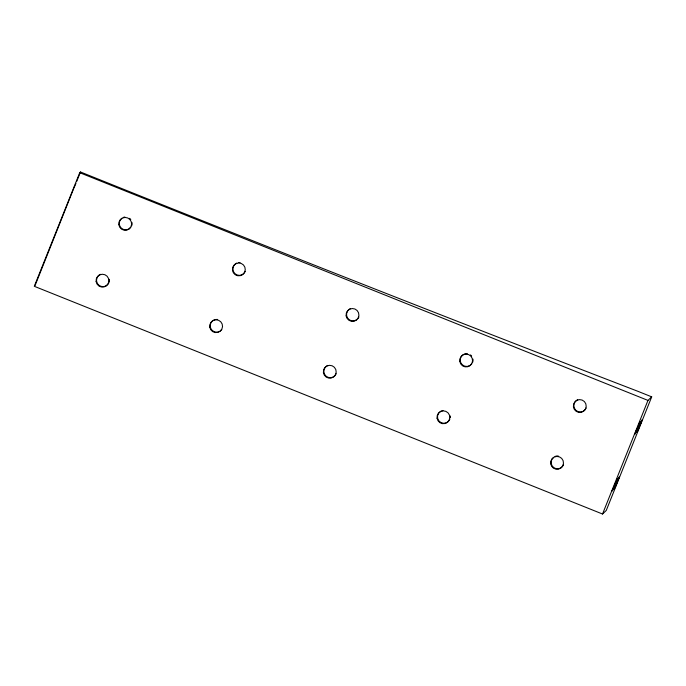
<?xml version="1.0" encoding="UTF-8"?>
<svg xmlns="http://www.w3.org/2000/svg" width="686" height="686" viewBox="0 0 686 686"><rect width="100%" height="100%" fill="white"/><g stroke="black" fill="none" stroke-linecap="round" stroke-linejoin="round"><path stroke-width="1.03" d="M79.739 172.692L34.3 286.302L602.531 514.02L606.261 510.453L651.7 396.842L637.491 391.149A1641.264 63.001 21.8 0 1 80.485 171.98L79.739 172.692L647.97 400.41L651.7 396.842M74.525 186.446L35.046 285.59M74.808 186.18L75.94 183.342M76.703 181.447L80.485 171.98M602.531 514.02L647.97 400.41M356.934 319.565A6.431 6.423 46.3 0 1 347.433 317.781A6.431 6.423 46.3 0 1 350.426 308.597M358.924 316.898A6.431 6.423 46.3 0 1 358.109 318.364M130.752 227.358A6.431 6.423 46.3 0 1 121.113 227.949A6.431 6.423 46.3 0 1 121.774 218.302M123.231 217.471A6.431 6.423 46.3 0 1 124.852 217.05M129.603 218.337A6.431 6.423 46.3 0 1 130.777 219.529M132.046 222.607A6.431 6.423 46.3 0 1 131.601 225.908M245.279 271.356A6.431 6.423 46.3 0 1 234.826 273.56A6.431 6.423 46.3 0 1 236.781 263.055M238.402 262.601A6.431 6.423 46.3 0 1 240.074 262.584M471.754 363.906A6.431 6.423 46.3 0 1 460.7 362.577A6.431 6.423 46.3 0 1 467.372 353.676M470.459 354.911A6.431 6.423 46.3 0 1 471.659 356.085M472.971 359.138A6.431 6.423 46.3 0 1 472.577 362.44M586.221 407.99A6.431 6.423 46.3 0 1 575.768 410.194A6.431 6.423 46.3 0 1 577.723 399.689M563.498 464.791A6.431 6.423 46.3 0 1 553.688 467.543A6.431 6.423 46.3 0 1 553.559 457.348M555 456.49A6.431 6.423 46.3 0 1 558.293 456.018M449.853 419.249A6.431 6.423 46.3 0 1 438.834 420.827A6.431 6.423 46.3 0 1 442.967 410.494M450.248 415.948A6.431 6.423 46.3 0 1 450.265 417.62M336.209 373.707A6.431 6.423 46.3 0 1 325.756 375.911A6.431 6.423 46.3 0 1 327.711 365.406M221.741 329.623A6.431 6.423 46.3 0 1 210.688 328.294A6.431 6.423 46.3 0 1 217.359 319.393M109.306 279.313A6.431 6.423 46.3 0 1 104.418 286.482A6.431 6.423 46.3 0 1 96.846 282.229A6.431 6.423 46.3 0 1 100.413 274.314M612.092 490.893L613.224 489.444L617.58 478.408L612.092 490.893M613.961 489.109L615.093 487.652L619.449 476.616L613.961 489.109M636.677 432.3L637.808 430.851L642.165 419.815L636.677 432.3M640.304 421.598L634.807 434.212L640.304 421.598M346.138 315.869A6.431 6.423 46.3 0 0 356.471 320.01A6.431 6.423 46.3 0 0 354.885 308.992A6.431 6.423 46.3 0 0 346.138 315.869M118.832 224.682A6.431 6.423 46.3 0 0 129.097 228.987A6.431 6.423 46.3 0 0 127.682 217.942A6.431 6.423 46.3 0 0 118.832 224.682M232.485 270.327A6.431 6.423 46.3 0 0 242.827 274.46A6.431 6.423 46.3 0 0 241.232 263.45A6.431 6.423 46.3 0 0 232.485 270.327M459.783 361.411A6.431 6.423 46.3 0 0 470.116 365.552A6.431 6.423 46.3 0 0 468.529 354.533A6.431 6.423 46.3 0 0 459.783 361.411M573.427 406.952A6.431 6.423 46.3 0 0 583.76 411.094A6.431 6.423 46.3 0 0 582.174 400.075A6.431 6.423 46.3 0 0 573.427 406.952M550.704 463.762A6.431 6.423 46.3 0 0 561.045 467.903A6.431 6.423 46.3 0 0 559.45 456.885A6.431 6.423 46.3 0 0 550.704 463.762M437.059 418.211A6.431 6.423 46.3 0 0 447.392 422.353A6.431 6.423 46.3 0 0 445.806 411.334A6.431 6.423 46.3 0 0 437.059 418.211M323.415 372.67A6.431 6.423 46.3 0 0 333.748 376.811A6.431 6.423 46.3 0 0 332.161 365.792A6.431 6.423 46.3 0 0 323.415 372.67M209.77 327.128A6.431 6.423 46.3 0 0 220.103 331.269A6.431 6.423 46.3 0 0 218.517 320.251A6.431 6.423 46.3 0 0 209.77 327.128M96.126 281.586A6.431 6.423 46.3 0 0 106.459 285.728A6.431 6.423 46.3 0 0 104.872 274.709A6.431 6.423 46.3 0 0 96.126 281.586"/></g></svg>
